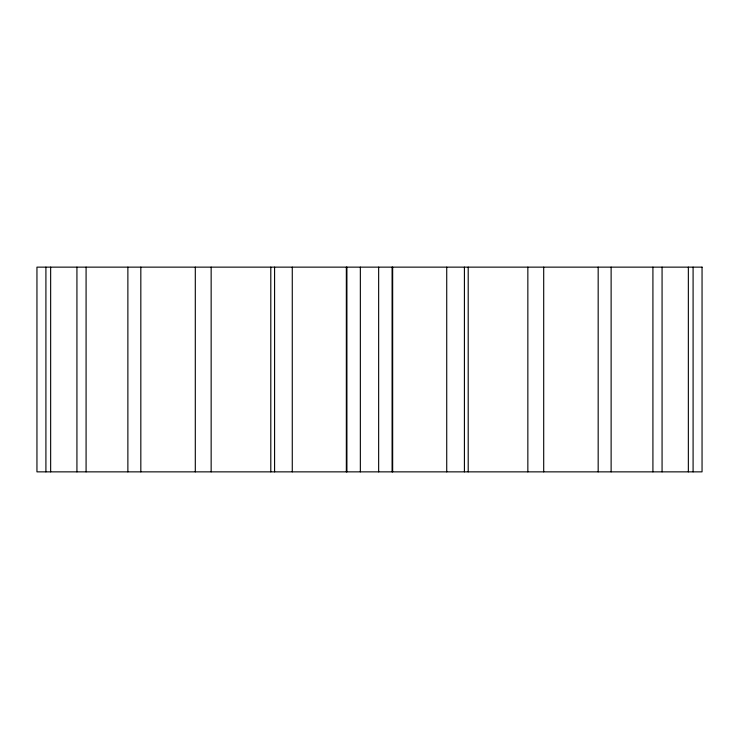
<?xml version="1.0" encoding="UTF-8"?>
<svg xmlns="http://www.w3.org/2000/svg" width="739" height="739" viewBox="0 0 739 739"><rect width="100%" height="100%" fill="white"/><g stroke="black" fill="none" stroke-linecap="round" stroke-linejoin="round"><path stroke-width="1.11" d="M693.09 267.139L693.09 471.861M688.351 267.139L688.351 471.861M662.07 267.139L662.07 471.861M652.916 267.139L652.916 471.861M611.125 267.139L611.125 471.861M598.174 267.139L598.174 471.861M543.701 267.139L543.701 471.861M527.849 267.139L527.849 471.861M468.203 267.139L468.203 471.861M464.415 267.139L464.415 471.861M446.726 267.139L446.726 471.861M392.658 267.139L392.658 471.861M392.095 267.139L392.095 471.861M378.654 267.139L378.654 471.861M360.346 267.139L360.346 471.861M346.905 267.139L346.905 471.861M346.342 267.139L346.342 471.861M292.274 267.139L292.274 471.861M274.585 267.139L274.585 471.861M270.797 267.139L270.797 471.861M211.151 267.139L211.151 471.861M195.299 267.139L195.299 471.861M140.826 267.139L140.826 471.861M127.875 267.139L127.875 471.861M86.084 267.139L86.084 471.861M76.93 267.139L76.93 471.861M50.649 267.139L50.649 471.861M45.91 267.139L45.91 471.861M702.05 267.139L36.95 267.139L36.95 471.861L702.05 471.861L702.05 267.139"/></g></svg>
